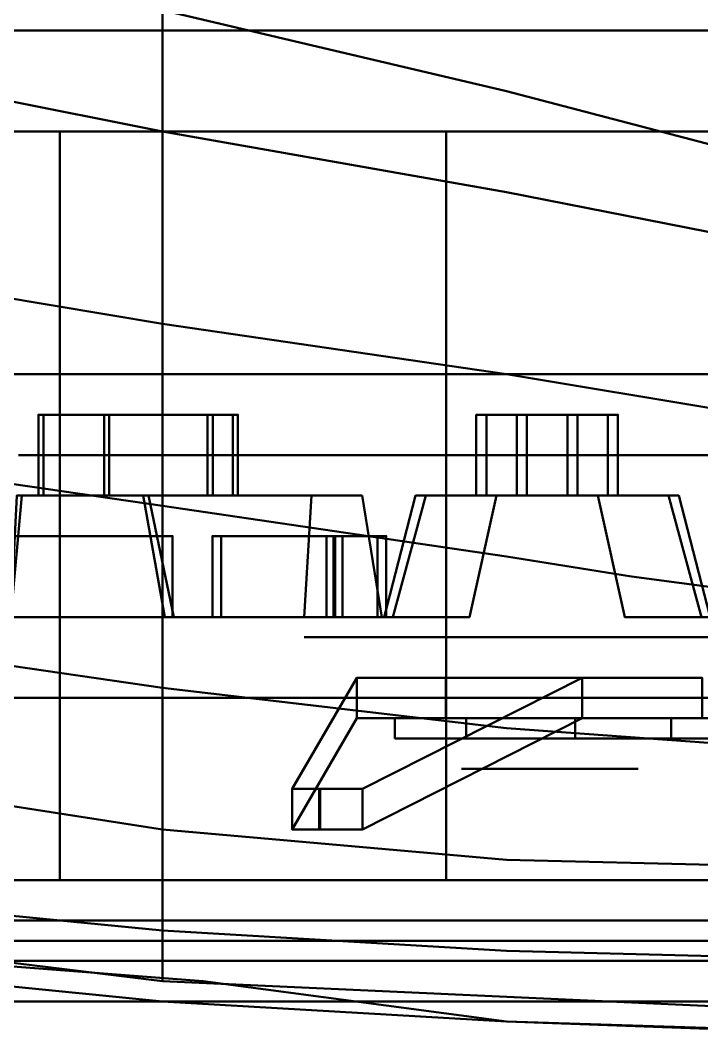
# Model space of a CAD drawing. Header units: inches. Extents: x 297.28 to 301.23, y -10.28 to -8.52.
# Drawn here: x 298.0825 to 298.2964, y -10.2754 to -9.9579 of the extents above; entities that cross this region are included whole.
import ezdxf

# ---------------------------------------------------------------- set-up
doc = ezdxf.new("R2010")
doc.units = ezdxf.units.IN
doc.header["$MEASUREMENT"] = 0
for name, color, linetype, lineweight in [('Ford-chasis', 1, 'CONTINUOUS', 50), ('Ford-gomas', 3, 'CONTINUOUS', 50), ('Ford-Llantas-3D', 4, 'CONTINUOUS', 50), ('Ford-Plastic-Negro-3D', 6, 'CONTINUOUS', 50), ('Ford-Rayos-Llantas-3D', 113, 'CONTINUOUS', 50)]:
    doc.layers.add(name, color=color, linetype=linetype, lineweight=lineweight)

msp = doc.modelspace()

# ---------------------------------------------------------------- linework, layer by layer
at = {"layer": 'Ford-chasis', "linetype": 'ByBlock'}
for points, invisible_edges in [([(298.35579, -9.83728, 0.86328), (298.35579, -9.96428, 0.83153), (298.23514, -9.94206, 0.84423), (298.23514, -9.83093, 0.86645)], 5), ([(298.23514, -9.94206, 0.84423), (298.23514, -9.98016, 0.82518), (298.12719, -9.95476, 0.83016), (298.12719, -9.92301, 0.84603)], 5), ([(298.12719, -9.95476, 0.83016), (297.99906, -9.93253, 0.82474), (297.98402, -9.96428, 0.85589), (298.12719, -9.99286, 0.86375)], 10), ([(298.35579, -10.01191, 0.8093), (298.35579, -9.96428, 0.83153), (298.23514, -9.94206, 0.84423), (298.23514, -9.98016, 0.82518)], 5), ([(298.23514, -9.98016, 0.82518), (298.12719, -9.95476, 0.83016), (298.12719, -9.99286, 0.86375), (298.23514, -10.01191, 0.85847)], 10), ([(297.98402, -9.96428, 0.85589), (298.12719, -9.99286, 0.86375), (298.12719, -10.05318, 0.88422), (297.9756, -10.02778, 0.87848)], 10), ([(298.35579, -10.01191, 0.8093), (298.23514, -9.98016, 0.82518), (298.23514, -10.01191, 0.85847), (298.36403, -10.03731, 0.83735)], 10), ([(298.12719, -9.99286, 0.86375), (298.23514, -10.01191, 0.85847), (298.23514, -10.06906, 0.87915), (298.12719, -10.05318, 0.88422)], 10), ([(298.23514, -10.01191, 0.85847), (298.36403, -10.03731, 0.83735), (298.36822, -10.09128, 0.85267), (298.23514, -10.06906, 0.87915)], 10), ([(298.12719, -10.05318, 0.88422), (297.9756, -10.02778, 0.87848), (297.97303, -10.08811, 0.88533), (298.12719, -10.11033, 0.89079)], 10), ([(298.23514, -10.12621, 0.88538), (298.23514, -10.06906, 0.87915), (298.12719, -10.05318, 0.88422), (298.12719, -10.11033, 0.89079)], 5), ([(298.27436, -10.13256, 0.88173), (298.23514, -10.06906, 0.87915), (298.23514, -10.12621, 0.88538)], 3), ([(298.36822, -10.09128, 0.85267), (298.23514, -10.06906, 0.87915), (298.27436, -10.13256, 0.88173), (298.36946, -10.14526, 0.85752)], 10), ([(298.12719, -10.16748, 0.88422), (297.9756, -10.14526, 0.87848), (297.97303, -10.08811, 0.88533), (298.12719, -10.11033, 0.89079)], 10), ([(298.23514, -10.12621, 0.88538), (298.23514, -10.18018, 0.87915), (298.12719, -10.16748, 0.88422), (298.12719, -10.11033, 0.89079)], 5), ([(298.27436, -10.13256, 0.88173), (298.23514, -10.18018, 0.87915), (298.23514, -10.12621, 0.88538)], 3), ([(298.36822, -10.18971, 0.85267), (298.23514, -10.18018, 0.87915), (298.27436, -10.13256, 0.88173), (298.36946, -10.14526, 0.85752)], 10), ([(297.98402, -10.18971, 0.85589), (298.12719, -10.21193, 0.86375), (298.12719, -10.16748, 0.88422), (297.9756, -10.14526, 0.87848)], 10), ([(298.12719, -10.21193, 0.86375), (298.23514, -10.22146, 0.85847), (298.23514, -10.18018, 0.87915), (298.12719, -10.16748, 0.88422)], 10), ([(298.23514, -10.22146, 0.85847), (298.36403, -10.22463, 0.83735), (298.36822, -10.18971, 0.85267), (298.23514, -10.18018, 0.87915)], 10), ([(298.12719, -10.24368, 0.82381), (297.99906, -10.23098, 0.81521), (297.98402, -10.18971, 0.85589), (298.12719, -10.21193, 0.86375)], 10), ([(298.23514, -10.25003, 0.822), (298.12719, -10.24368, 0.82381), (298.12719, -10.21193, 0.86375), (298.23514, -10.22146, 0.85847)], 10), ([(298.35579, -10.25321, 0.8093), (298.23514, -10.25003, 0.822), (298.23514, -10.22146, 0.85847), (298.36403, -10.22463, 0.83735)], 10), ([(298.12719, -10.26591, 0.73945), (298.03035, -10.25638, 0.73105), (297.99906, -10.23098, 0.81521), (298.12719, -10.24368, 0.82381)], 10), ([(298.23514, -10.25003, 0.822), (298.23514, -10.27226, 0.7458), (298.12719, -10.26591, 0.73945), (298.12719, -10.24368, 0.82381)], 5), ([(298.33674, -10.27543, 0.73945), (298.35579, -10.25321, 0.8093), (298.23514, -10.25003, 0.822), (298.23514, -10.27226, 0.7458)], 5), ([(298.12719, -10.26591, 0.73945), (298.13989, -10.25956, 0.68865), (298.05734, -10.25321, 0.6569), (298.03035, -10.25638, 0.73105)], 5), ([(298.23514, -10.27226, 0.70135), (298.23514, -10.27226, 0.7458), (298.12719, -10.26591, 0.73945), (298.13989, -10.25956, 0.68865)], 5), ([(298.33674, -10.27543, 0.73945), (298.32404, -10.27543, 0.695), (298.23514, -10.27226, 0.70135), (298.23514, -10.27226, 0.7458)], 5)]:
    msp.add_3dface(points, dxfattribs=dict(at, invisible_edges=invisible_edges))
at = {"layer": 'Ford-gomas', "invisible_edges": 5}
for points in [[(298.09499, -9.99286, 0.03595), (298.11197, -9.96111, 0.07005), (298.02259, -9.96111, 0.13756), (297.99443, -9.99286, 0.11189)], [(297.99443, -9.99286, 0.57391), (298.02259, -9.96111, 0.54824), (298.11197, -9.96111, 0.61575), (298.09499, -9.99286, 0.64985)], [(298.11197, -9.96111, 0.07005), (298.14028, -9.96111, 0.1269), (298.06951, -9.96111, 0.18034), (298.02259, -9.96111, 0.13756)], [(298.02259, -9.96111, 0.54824), (298.06951, -9.96111, 0.50546), (298.14028, -9.96111, 0.5589), (298.11197, -9.96111, 0.61575)], [(298.09499, -9.99286, 0.64985), (298.11197, -9.96111, 0.61575), (298.21971, -9.96111, 0.6464), (298.2162, -9.99286, 0.68434)], [(298.2162, -9.99286, 0.00146), (298.21971, -9.96111, 0.0394), (298.11197, -9.96111, 0.07005), (298.09499, -9.99286, 0.03595)], [(298.21971, -9.96111, 0.0394), (298.22557, -9.96111, 0.10263), (298.14028, -9.96111, 0.1269), (298.11197, -9.96111, 0.07005)], [(298.11197, -9.96111, 0.61575), (298.14028, -9.96111, 0.5589), (298.22557, -9.96111, 0.58317), (298.21971, -9.96111, 0.6464)], [(298.2162, -9.99286, 0.68434), (298.21971, -9.96111, 0.6464), (298.33125, -9.96111, 0.63606), (298.34168, -9.99286, 0.67271)], [(298.34168, -9.99286, 0.01309), (298.33125, -9.96111, 0.04974), (298.21971, -9.96111, 0.0394), (298.2162, -9.99286, 0.00146)], [(298.33125, -9.96111, 0.04974), (298.31387, -9.96111, 0.11081), (298.22557, -9.96111, 0.10263), (298.21971, -9.96111, 0.0394)], [(298.21971, -9.96111, 0.6464), (298.22557, -9.96111, 0.58317), (298.31387, -9.96111, 0.57499), (298.33125, -9.96111, 0.63606)], [(298.10065, -10.25321, 0.04732), (298.09499, -10.22781, 0.03595), (297.99443, -10.22781, 0.11189), (298.00382, -10.25321, 0.12045)], [(298.00382, -10.25321, 0.56535), (297.99443, -10.22781, 0.57391), (298.09499, -10.22781, 0.64985), (298.10065, -10.25321, 0.63848)], [(298.10065, -10.25321, 0.63848), (298.09499, -10.22781, 0.64985), (298.2162, -10.22781, 0.68434), (298.21737, -10.25321, 0.67169)], [(298.21737, -10.25321, 0.01411), (298.2162, -10.22781, 0.00146), (298.09499, -10.22781, 0.03595), (298.10065, -10.25321, 0.04732)], [(298.21737, -10.25321, 0.67169), (298.2162, -10.22781, 0.68434), (298.34168, -10.22781, 0.67271), (298.3382, -10.25321, 0.6605)], [(298.3382, -10.25321, 0.02531), (298.34168, -10.22781, 0.01309), (298.2162, -10.22781, 0.00146), (298.21737, -10.25321, 0.01411)], [(298.04059, -10.24051, 0.42319), (298.02875, -10.25321, 0.42777), (298.07421, -10.25321, 0.50119), (298.08359, -10.24051, 0.49263)], [(298.08359, -10.24051, 0.19317), (298.07421, -10.25321, 0.18462), (298.02875, -10.25321, 0.25803), (298.04059, -10.24051, 0.26261)], [(298.08359, -10.24051, 0.49263), (298.07421, -10.25321, 0.50119), (298.14311, -10.25321, 0.55322), (298.14877, -10.24051, 0.54185)], [(298.14877, -10.24051, 0.14395), (298.14311, -10.25321, 0.13258), (298.07421, -10.25321, 0.18462), (298.08359, -10.24051, 0.19317)], [(298.14877, -10.24051, 0.54185), (298.14311, -10.25321, 0.55322), (298.22616, -10.25321, 0.57685), (298.22733, -10.24051, 0.5642)], [(298.22733, -10.24051, 0.1216), (298.22616, -10.25321, 0.10895), (298.14311, -10.25321, 0.13258), (298.14877, -10.24051, 0.14395)], [(298.22733, -10.24051, 0.5642), (298.22616, -10.25321, 0.57685), (298.31213, -10.25321, 0.56888), (298.30866, -10.24051, 0.55667)], [(298.30866, -10.24051, 0.12913), (298.31213, -10.25321, 0.11692), (298.22616, -10.25321, 0.10895), (298.22733, -10.24051, 0.1216)], [(298.11197, -10.26591, 0.07005), (298.10065, -10.25321, 0.04732), (298.00382, -10.25321, 0.12045), (298.02259, -10.26591, 0.13756)], [(298.02259, -10.26591, 0.54824), (298.00382, -10.25321, 0.56535), (298.10065, -10.25321, 0.63848), (298.11197, -10.26591, 0.61575)], [(298.07421, -10.25321, 0.50119), (298.05074, -10.26591, 0.52257), (298.12896, -10.26591, 0.58164), (298.14311, -10.25321, 0.55322)], [(298.14311, -10.25321, 0.13258), (298.12896, -10.26591, 0.10416), (298.05074, -10.26591, 0.16323), (298.07421, -10.25321, 0.18462)], [(298.11197, -10.26591, 0.61575), (298.10065, -10.25321, 0.63848), (298.21737, -10.25321, 0.67169), (298.21971, -10.26591, 0.6464)], [(298.21971, -10.26591, 0.0394), (298.21737, -10.25321, 0.01411), (298.10065, -10.25321, 0.04732), (298.11197, -10.26591, 0.07005)], [(298.14311, -10.25321, 0.55322), (298.12896, -10.26591, 0.58164), (298.22323, -10.26591, 0.60846), (298.22616, -10.25321, 0.57685)], [(298.22616, -10.25321, 0.10895), (298.22323, -10.26591, 0.07734), (298.12896, -10.26591, 0.10416), (298.14311, -10.25321, 0.13258)], [(298.21971, -10.26591, 0.6464), (298.21737, -10.25321, 0.67169), (298.3382, -10.25321, 0.6605), (298.33125, -10.26591, 0.63606)], [(298.33125, -10.26591, 0.04974), (298.3382, -10.25321, 0.02531), (298.21737, -10.25321, 0.01411), (298.21971, -10.26591, 0.0394)], [(298.22616, -10.25321, 0.57685), (298.22323, -10.26591, 0.60846), (298.32082, -10.26591, 0.59942), (298.31213, -10.25321, 0.56888)], [(298.31213, -10.25321, 0.11692), (298.32082, -10.26591, 0.08638), (298.22323, -10.26591, 0.07734), (298.22616, -10.25321, 0.10895)], [(298.12896, -10.26591, 0.10416), (298.11197, -10.26591, 0.07005), (298.02259, -10.26591, 0.13756), (298.05074, -10.26591, 0.16323)], [(298.05074, -10.26591, 0.52257), (298.02259, -10.26591, 0.54824), (298.11197, -10.26591, 0.61575), (298.12896, -10.26591, 0.58164)], [(298.22323, -10.26591, 0.07734), (298.21971, -10.26591, 0.0394), (298.11197, -10.26591, 0.07005), (298.12896, -10.26591, 0.10416)], [(298.12896, -10.26591, 0.58164), (298.11197, -10.26591, 0.61575), (298.21971, -10.26591, 0.6464), (298.22323, -10.26591, 0.60846)], [(298.32082, -10.26591, 0.08638), (298.33125, -10.26591, 0.04974), (298.21971, -10.26591, 0.0394), (298.22323, -10.26591, 0.07734)], [(298.22323, -10.26591, 0.60846), (298.21971, -10.26591, 0.6464), (298.33125, -10.26591, 0.63606), (298.32082, -10.26591, 0.59942)]]:
    msp.add_3dface(points, dxfattribs=at)
at = {"layer": 'Ford-gomas'}
for points in [[(298.09499, -10.22781, 0.03595), (298.09499, -9.99286, 0.03595), (297.99443, -9.99286, 0.11189), (297.99443, -10.22781, 0.11189)], [(297.99443, -10.22781, 0.57391), (297.99443, -9.99286, 0.57391), (298.09499, -9.99286, 0.64985), (298.09499, -10.22781, 0.64985)], [(298.09499, -10.22781, 0.64985), (298.09499, -9.99286, 0.64985), (298.2162, -9.99286, 0.68434), (298.2162, -10.22781, 0.68434)], [(298.2162, -10.22781, 0.00146), (298.2162, -9.99286, 0.00146), (298.09499, -9.99286, 0.03595), (298.09499, -10.22781, 0.03595)], [(298.2162, -10.22781, 0.68434), (298.2162, -9.99286, 0.68434), (298.34168, -9.99286, 0.67271), (298.34168, -10.22781, 0.67271)], [(298.34168, -10.22781, 0.01309), (298.34168, -9.99286, 0.01309), (298.2162, -9.99286, 0.00146), (298.2162, -10.22781, 0.00146)]]:
    msp.add_3dface(points, dxfattribs=at)
at = {"layer": 'Ford-Llantas-3D'}
for points, invisible_edges in [([(298.08204, -10.17066, 0.40713), (298.08204, -10.09446, 0.40713), (298.11644, -10.09446, 0.46268), (298.11644, -10.17066, 0.46268)], 5), ([(298.11644, -10.17066, 0.22312), (298.11644, -10.09446, 0.22312), (298.08204, -10.09446, 0.27867), (298.08204, -10.17066, 0.27867)], 5), ([(298.11644, -10.17066, 0.46268), (298.11644, -10.09446, 0.46268), (298.16858, -10.09446, 0.50206), (298.16858, -10.17066, 0.50206)], 5), ([(298.16858, -10.17066, 0.18374), (298.16858, -10.09446, 0.18374), (298.11644, -10.09446, 0.22312), (298.11644, -10.17066, 0.22312)], 5), ([(298.16858, -10.17066, 0.50206), (298.16858, -10.09446, 0.50206), (298.23143, -10.09446, 0.51994), (298.23143, -10.17066, 0.51994)], 5), ([(298.23143, -10.17066, 0.16586), (298.23143, -10.09446, 0.16586), (298.16858, -10.09446, 0.18374), (298.16858, -10.17066, 0.18374)], 5), ([(298.17164, -10.09446, 0.3429), (298.17164, -10.15161, 0.3429), (298.17678, -10.15161, 0.37043), (298.17678, -10.09446, 0.37043)], 5), ([(298.17678, -10.09446, 0.31537), (298.17678, -10.15161, 0.31537), (298.17164, -10.15161, 0.3429), (298.17164, -10.09446, 0.3429)], 5), ([(298.17678, -10.09446, 0.37043), (298.17678, -10.15161, 0.37043), (298.19152, -10.15161, 0.39424), (298.19152, -10.09446, 0.39424)], 5), ([(298.19152, -10.09446, 0.29156), (298.19152, -10.15161, 0.29156), (298.17678, -10.15161, 0.31537), (298.17678, -10.09446, 0.31537)], 5), ([(298.19152, -10.09446, 0.39424), (298.19152, -10.15161, 0.39424), (298.21387, -10.15161, 0.41111), (298.21387, -10.09446, 0.41111)], 5), ([(298.21387, -10.09446, 0.27469), (298.21387, -10.15161, 0.27469), (298.19152, -10.15161, 0.29156), (298.19152, -10.09446, 0.29156)], 5), ([(298.21387, -10.09446, 0.41111), (298.21387, -10.15161, 0.41111), (298.24081, -10.15161, 0.41878), (298.24081, -10.09446, 0.41878)], 5), ([(298.24081, -10.09446, 0.26703), (298.24081, -10.15161, 0.26703), (298.21387, -10.15161, 0.27469), (298.21387, -10.09446, 0.27469)], 5), ([(298.23143, -10.17066, 0.51994), (298.23143, -10.09446, 0.51994), (298.29649, -10.09446, 0.51391), (298.29649, -10.17066, 0.51391)], 5), ([(298.29649, -10.17066, 0.17189), (298.29649, -10.09446, 0.17189), (298.23143, -10.09446, 0.16586), (298.23143, -10.17066, 0.16586)], 5), ([(298.24081, -10.09446, 0.41878), (298.24081, -10.15161, 0.41878), (298.26869, -10.15161, 0.41619), (298.26869, -10.09446, 0.41619)], 5), ([(298.26869, -10.09446, 0.26961), (298.26869, -10.15161, 0.26961), (298.24081, -10.15161, 0.26703), (298.24081, -10.09446, 0.26703)], 5), ([(298.26869, -10.09446, 0.41619), (298.26869, -10.15161, 0.41619), (298.29376, -10.15161, 0.40371), (298.29376, -10.09446, 0.40371)], 5), ([(298.29376, -10.09446, 0.28209), (298.29376, -10.15161, 0.28209), (298.26869, -10.15161, 0.26961), (298.26869, -10.09446, 0.26961)], 5), ([(298.29376, -10.09446, 0.40371), (298.29376, -10.15161, 0.40371), (298.31262, -10.15161, 0.38301), (298.31262, -10.09446, 0.38301)], 5), ([(298.31262, -10.09446, 0.30279), (298.31262, -10.15161, 0.30279), (298.29376, -10.15161, 0.28209), (298.29376, -10.09446, 0.28209)], 5), ([(298.24784, -10.15161, 0.3429), (298.17164, -10.15161, 0.3429), (298.17678, -10.15161, 0.37043), (298.24784, -10.15161, 0.3429)], 5), ([(298.24784, -10.15161, 0.3429), (298.17678, -10.15161, 0.31537), (298.17164, -10.15161, 0.3429), (298.24784, -10.15161, 0.3429)], 5), ([(298.24784, -10.15161, 0.3429), (298.17678, -10.15161, 0.37043), (298.19152, -10.15161, 0.39424), (298.24784, -10.15161, 0.3429)], 5), ([(298.24784, -10.15161, 0.3429), (298.19152, -10.15161, 0.29156), (298.17678, -10.15161, 0.31537), (298.24784, -10.15161, 0.3429)], 5), ([(298.24784, -10.15161, 0.3429), (298.19152, -10.15161, 0.39424), (298.21387, -10.15161, 0.41111), (298.24784, -10.15161, 0.3429)], 5), ([(298.24784, -10.15161, 0.3429), (298.21387, -10.15161, 0.27469), (298.19152, -10.15161, 0.29156), (298.24784, -10.15161, 0.3429)], 5), ([(298.24784, -10.15161, 0.3429), (298.21387, -10.15161, 0.41111), (298.24081, -10.15161, 0.41878), (298.24784, -10.15161, 0.3429)], 5), ([(298.24784, -10.15161, 0.3429), (298.24081, -10.15161, 0.26703), (298.21387, -10.15161, 0.27469), (298.24784, -10.15161, 0.3429)], 5), ([(298.24784, -10.15161, 0.3429), (298.24081, -10.15161, 0.41878), (298.26869, -10.15161, 0.41619), (298.24784, -10.15161, 0.3429)], 5), ([(298.24784, -10.15161, 0.3429), (298.26869, -10.15161, 0.26961), (298.24081, -10.15161, 0.26703), (298.24784, -10.15161, 0.3429)], 5), ([(298.24784, -10.15161, 0.3429), (298.32274, -10.15161, 0.3569), (298.32274, -10.15161, 0.3289), (298.24784, -10.15161, 0.3429)], 5), ([(298.24784, -10.15161, 0.3429), (298.26869, -10.15161, 0.41619), (298.29376, -10.15161, 0.40371), (298.24784, -10.15161, 0.3429)], 5), ([(298.24784, -10.15161, 0.3429), (298.29376, -10.15161, 0.40371), (298.31262, -10.15161, 0.38301), (298.24784, -10.15161, 0.3429)], 5), ([(298.24784, -10.15161, 0.3429), (298.31262, -10.15161, 0.38301), (298.32274, -10.15161, 0.3569), (298.24784, -10.15161, 0.3429)], 5), ([(298.24784, -10.15161, 0.3429), (298.32274, -10.15161, 0.3289), (298.31262, -10.15161, 0.30279), (298.24784, -10.15161, 0.3429)], 5), ([(298.24784, -10.15161, 0.3429), (298.31262, -10.15161, 0.30279), (298.29376, -10.15161, 0.28209), (298.24784, -10.15161, 0.3429)], 5), ([(298.24784, -10.15161, 0.3429), (298.29376, -10.15161, 0.28209), (298.26869, -10.15161, 0.26961), (298.24784, -10.15161, 0.3429)], 5), ([(298.05836, -10.24051, 0.4163), (298.06428, -10.17066, 0.41401), (298.10236, -10.17066, 0.47552), (298.09767, -10.24051, 0.4798)], 5), ([(298.09767, -10.24051, 0.20601), (298.10236, -10.17066, 0.21028), (298.06428, -10.17066, 0.27179), (298.05836, -10.24051, 0.2695)], 5), ([(298.06428, -10.17066, 0.41401), (298.08204, -10.17066, 0.40713), (298.11644, -10.17066, 0.46268), (298.10236, -10.17066, 0.47552)], 5), ([(298.10236, -10.17066, 0.21028), (298.11644, -10.17066, 0.22312), (298.08204, -10.17066, 0.27867), (298.06428, -10.17066, 0.27179)], 5), ([(298.09767, -10.24051, 0.4798), (298.10236, -10.17066, 0.47552), (298.16009, -10.17066, 0.51911), (298.15726, -10.24051, 0.5248)], 5), ([(298.15726, -10.24051, 0.161), (298.16009, -10.17066, 0.16669), (298.10236, -10.17066, 0.21028), (298.09767, -10.24051, 0.20601)], 5), ([(298.10236, -10.17066, 0.47552), (298.11644, -10.17066, 0.46268), (298.16858, -10.17066, 0.50206), (298.16009, -10.17066, 0.51911)], 5), ([(298.16009, -10.17066, 0.16669), (298.16858, -10.17066, 0.18374), (298.11644, -10.17066, 0.22312), (298.10236, -10.17066, 0.21028)], 5), ([(298.15726, -10.24051, 0.5248), (298.16009, -10.17066, 0.51911), (298.22967, -10.17066, 0.53891), (298.22909, -10.24051, 0.54523)], 5), ([(298.22909, -10.24051, 0.14057), (298.22967, -10.17066, 0.14689), (298.16009, -10.17066, 0.16669), (298.15726, -10.24051, 0.161)], 5), ([(298.16009, -10.17066, 0.51911), (298.16858, -10.17066, 0.50206), (298.23143, -10.17066, 0.51994), (298.22967, -10.17066, 0.53891)], 5), ([(298.22967, -10.17066, 0.14689), (298.23143, -10.17066, 0.16586), (298.16858, -10.17066, 0.18374), (298.16009, -10.17066, 0.16669)], 5), ([(298.22909, -10.24051, 0.54523), (298.22967, -10.17066, 0.53891), (298.30171, -10.17066, 0.53224), (298.30344, -10.24051, 0.53834)], 5), ([(298.30344, -10.24051, 0.14746), (298.30171, -10.17066, 0.15356), (298.22967, -10.17066, 0.14689), (298.22909, -10.24051, 0.14057)], 5), ([(298.22967, -10.17066, 0.53891), (298.23143, -10.17066, 0.51994), (298.29649, -10.17066, 0.51391), (298.30171, -10.17066, 0.53224)], 5), ([(298.30171, -10.17066, 0.15356), (298.29649, -10.17066, 0.17189), (298.23143, -10.17066, 0.16586), (298.22967, -10.17066, 0.14689)], 5), ([(298.21609, -10.17701, 0.39789), (298.17666, -10.21193, 0.46662), (298.16783, -10.21193, 0.45592), (298.18817, -10.17701, 0.36462)], 1), ([(298.21609, -10.17701, 0.28791), (298.17628, -10.21193, 0.2194), (298.16783, -10.21193, 0.22988), (298.18817, -10.17701, 0.32118)], 1), ([(298.21609, -10.17701, 0.28791), (298.17628, -10.21193, 0.2194), (298.18996, -10.21193, 0.21711), (298.25886, -10.17701, 0.28036)], 1), ([(298.21609, -10.17701, 0.39789), (298.17666, -10.21193, 0.46662), (298.18996, -10.21193, 0.46869), (298.25886, -10.17701, 0.40544)], 1), ([(298.2001, -10.17701, 0.36027), (298.18817, -10.17701, 0.36462), (298.21609, -10.17701, 0.39789), (298.22244, -10.17701, 0.38689)], 5), ([(298.22244, -10.17701, 0.29891), (298.21609, -10.17701, 0.28791), (298.18817, -10.17701, 0.32118), (298.2001, -10.17701, 0.32553)], 5), ([(298.2001, -10.17701, 0.32553), (298.18817, -10.17701, 0.32118), (298.18817, -10.17701, 0.36462), (298.2001, -10.17701, 0.36027)], 5), ([(298.22244, -10.17701, 0.38689), (298.21609, -10.17701, 0.39789), (298.25886, -10.17701, 0.40544), (298.25666, -10.17701, 0.39293)], 5), ([(298.25666, -10.17701, 0.29287), (298.25886, -10.17701, 0.28036), (298.21609, -10.17701, 0.28791), (298.22244, -10.17701, 0.29891)], 5), ([(298.25666, -10.17701, 0.39293), (298.25886, -10.17701, 0.40544), (298.29648, -10.17701, 0.38372), (298.28675, -10.17701, 0.37555)], 5), ([(298.28675, -10.17701, 0.31025), (298.29648, -10.17701, 0.30208), (298.25886, -10.17701, 0.28036), (298.25666, -10.17701, 0.29287)], 5), ([(298.28675, -10.17701, 0.37555), (298.29648, -10.17701, 0.38372), (298.31134, -10.17701, 0.3429), (298.29864, -10.17701, 0.3429)], 5), ([(298.29864, -10.17701, 0.3429), (298.31134, -10.17701, 0.3429), (298.29648, -10.17701, 0.30208), (298.28675, -10.17701, 0.31025)], 5), ([(298.22098, -10.19288, 0.33313), (298.2001, -10.18336, 0.32553), (298.2001, -10.18336, 0.36027), (298.22098, -10.19288, 0.35267)], 5), ([(298.22098, -10.19288, 0.35267), (298.2001, -10.18336, 0.36027), (298.22244, -10.18336, 0.38689), (298.23355, -10.19288, 0.36765)], 5), ([(298.23355, -10.19288, 0.31815), (298.22244, -10.18336, 0.29891), (298.2001, -10.18336, 0.32553), (298.22098, -10.19288, 0.33313)], 5), ([(298.23355, -10.19288, 0.36765), (298.22244, -10.18336, 0.38689), (298.25666, -10.18336, 0.39293), (298.2528, -10.19288, 0.37104)], 5), ([(298.2528, -10.19288, 0.31476), (298.25666, -10.18336, 0.29287), (298.22244, -10.18336, 0.29891), (298.23355, -10.19288, 0.31815)], 5), ([(298.2528, -10.19288, 0.37104), (298.25666, -10.18336, 0.39293), (298.28675, -10.18336, 0.37555), (298.26973, -10.19288, 0.36127)], 5), ([(298.26973, -10.19288, 0.32453), (298.28675, -10.18336, 0.31025), (298.25666, -10.18336, 0.29287), (298.2528, -10.19288, 0.31476)], 5), ([(298.26973, -10.19288, 0.36127), (298.28675, -10.18336, 0.37555), (298.29864, -10.18336, 0.3429), (298.27641, -10.19288, 0.3429)], 5), ([(298.27641, -10.19288, 0.3429), (298.29864, -10.18336, 0.3429), (298.28675, -10.18336, 0.31025), (298.26973, -10.19288, 0.32453)], 5), ([(298.24784, -10.19288, 0.3429), (298.22098, -10.19288, 0.35267), (298.23355, -10.19288, 0.36765), (298.24784, -10.19288, 0.3429)], 5), ([(298.24784, -10.19288, 0.3429), (298.22098, -10.19288, 0.33313), (298.22098, -10.19288, 0.35267), (298.24784, -10.19288, 0.3429)], 5), ([(298.24784, -10.19288, 0.3429), (298.23355, -10.19288, 0.31815), (298.22098, -10.19288, 0.33313), (298.24784, -10.19288, 0.3429)], 5), ([(298.24784, -10.19288, 0.3429), (298.23355, -10.19288, 0.36765), (298.2528, -10.19288, 0.37104), (298.24784, -10.19288, 0.3429)], 5), ([(298.24784, -10.19288, 0.3429), (298.2528, -10.19288, 0.31476), (298.23355, -10.19288, 0.31815), (298.24784, -10.19288, 0.3429)], 5), ([(298.24784, -10.19288, 0.3429), (298.26973, -10.19288, 0.36127), (298.27641, -10.19288, 0.3429), (298.24784, -10.19288, 0.3429)], 5), ([(298.24784, -10.19288, 0.3429), (298.2528, -10.19288, 0.37104), (298.26973, -10.19288, 0.36127), (298.24784, -10.19288, 0.3429)], 5), ([(298.24784, -10.19288, 0.3429), (298.26973, -10.19288, 0.32453), (298.2528, -10.19288, 0.31476), (298.24784, -10.19288, 0.3429)], 5), ([(298.24784, -10.19288, 0.3429), (298.27641, -10.19288, 0.3429), (298.26973, -10.19288, 0.32453), (298.24784, -10.19288, 0.3429)], 5), ([(298.04059, -10.24686, 0.42319), (298.05836, -10.24051, 0.4163), (298.09767, -10.24051, 0.4798), (298.08359, -10.24686, 0.49263)], 5), ([(298.08359, -10.24686, 0.19317), (298.09767, -10.24051, 0.20601), (298.05836, -10.24051, 0.2695), (298.04059, -10.24686, 0.26261)], 5), ([(298.08359, -10.24686, 0.49263), (298.09767, -10.24051, 0.4798), (298.15726, -10.24051, 0.5248), (298.14877, -10.24686, 0.54185)], 5), ([(298.14877, -10.24686, 0.14395), (298.15726, -10.24051, 0.161), (298.09767, -10.24051, 0.20601), (298.08359, -10.24686, 0.19317)], 5), ([(298.14877, -10.24686, 0.54185), (298.15726, -10.24051, 0.5248), (298.22909, -10.24051, 0.54523), (298.22733, -10.24686, 0.5642)], 5), ([(298.22733, -10.24686, 0.1216), (298.22909, -10.24051, 0.14057), (298.15726, -10.24051, 0.161), (298.14877, -10.24686, 0.14395)], 5), ([(298.22733, -10.24686, 0.5642), (298.22909, -10.24051, 0.54523), (298.30344, -10.24051, 0.53834), (298.30866, -10.24686, 0.55667)], 5), ([(298.30866, -10.24686, 0.12913), (298.30344, -10.24051, 0.14746), (298.22909, -10.24051, 0.14057), (298.22733, -10.24686, 0.1216)], 5)]:
    msp.add_3dface(points, dxfattribs=dict(at, invisible_edges=invisible_edges))
for points in [[(298.07956, -10.14526, 0.381), (298.08147, -10.10716, 0.39129), (298.17391, -10.10716, 0.36725), (298.17164, -10.14526, 0.35878)], [(298.17391, -10.10716, 0.31855), (298.08306, -10.10716, 0.29176), (298.07956, -10.14526, 0.30163), (298.17164, -10.14526, 0.32703)], [(298.18978, -10.10716, 0.39475), (298.12116, -10.10716, 0.46003), (298.12795, -10.14526, 0.46799), (298.19599, -10.14526, 0.40095)], [(298.1307, -10.14526, 0.21622), (298.12274, -10.10716, 0.22302), (298.18978, -10.10716, 0.29105), (298.19599, -10.14526, 0.28485)], [(298.19669, -10.14526, 0.50768), (298.20656, -10.10716, 0.51118), (298.23196, -10.10716, 0.4191), (298.22348, -10.14526, 0.41683)], [(298.23196, -10.10716, 0.2667), (298.20974, -10.10716, 0.17463), (298.19944, -10.14526, 0.17653), (298.22348, -10.14526, 0.26897)], [(298.26371, -10.10716, 0.4191), (298.28594, -10.10716, 0.51118), (298.29623, -10.14526, 0.50927), (298.27219, -10.14526, 0.41683)], [(298.29898, -10.14526, 0.17812), (298.28911, -10.10716, 0.17463), (298.26371, -10.10716, 0.2667), (298.27219, -10.14526, 0.26897)], [(298.18817, -10.17701, 0.32118), (298.18817, -10.16431, 0.32118), (298.16783, -10.19923, 0.22988), (298.16783, -10.21193, 0.22988)], [(298.16783, -10.19923, 0.45592), (298.16783, -10.21193, 0.45592), (298.18817, -10.17701, 0.36462), (298.18817, -10.16431, 0.36462)], [(298.18817, -10.17701, 0.36462), (298.18817, -10.16431, 0.36462), (298.21609, -10.16431, 0.39789), (298.21609, -10.17701, 0.39789)], [(298.21609, -10.17701, 0.28791), (298.21609, -10.16431, 0.28791), (298.18817, -10.16431, 0.32118), (298.18817, -10.17701, 0.32118)], [(298.18817, -10.17701, 0.32118), (298.18817, -10.16431, 0.32118), (298.18817, -10.16431, 0.36462), (298.18817, -10.17701, 0.36462)], [(298.25886, -10.17701, 0.40544), (298.25886, -10.16431, 0.40544), (298.18996, -10.19923, 0.46869), (298.18996, -10.21193, 0.46869)], [(298.18996, -10.19923, 0.21711), (298.18996, -10.21193, 0.21711), (298.25886, -10.17701, 0.28036), (298.25886, -10.16431, 0.28036)], [(298.21609, -10.17701, 0.39789), (298.21609, -10.16431, 0.39789), (298.25886, -10.16431, 0.40544), (298.25886, -10.17701, 0.40544)], [(298.25886, -10.17701, 0.28036), (298.25886, -10.16431, 0.28036), (298.21609, -10.16431, 0.28791), (298.21609, -10.17701, 0.28791)], [(298.25886, -10.17701, 0.40544), (298.25886, -10.16431, 0.40544), (298.29648, -10.16431, 0.38372), (298.29648, -10.17701, 0.38372)], [(298.29648, -10.17701, 0.30208), (298.29648, -10.16431, 0.30208), (298.25886, -10.16431, 0.28036), (298.25886, -10.17701, 0.28036)], [(298.2001, -10.18336, 0.32553), (298.2001, -10.17701, 0.32553), (298.2001, -10.17701, 0.36027), (298.2001, -10.18336, 0.36027)], [(298.2001, -10.18336, 0.36027), (298.2001, -10.17701, 0.36027), (298.22244, -10.17701, 0.38689), (298.22244, -10.18336, 0.38689)], [(298.22244, -10.18336, 0.29891), (298.22244, -10.17701, 0.29891), (298.2001, -10.17701, 0.32553), (298.2001, -10.18336, 0.32553)], [(298.22244, -10.18336, 0.38689), (298.22244, -10.17701, 0.38689), (298.25666, -10.17701, 0.39293), (298.25666, -10.18336, 0.39293)], [(298.25666, -10.18336, 0.29287), (298.25666, -10.17701, 0.29287), (298.22244, -10.17701, 0.29891), (298.22244, -10.18336, 0.29891)], [(298.25666, -10.18336, 0.39293), (298.25666, -10.17701, 0.39293), (298.28675, -10.17701, 0.37555), (298.28675, -10.18336, 0.37555)], [(298.28675, -10.18336, 0.31025), (298.28675, -10.17701, 0.31025), (298.25666, -10.17701, 0.29287), (298.25666, -10.18336, 0.29287)], [(298.28675, -10.18336, 0.37555), (298.28675, -10.17701, 0.37555), (298.29864, -10.17701, 0.3429), (298.29864, -10.18336, 0.3429)], [(298.29864, -10.18336, 0.3429), (298.29864, -10.17701, 0.3429), (298.28675, -10.17701, 0.31025), (298.28675, -10.18336, 0.31025)], [(298.17666, -10.21193, 0.46662), (298.17666, -10.19923, 0.46662), (298.16783, -10.19923, 0.45592), (298.16783, -10.21193, 0.45592)], [(298.16783, -10.19923, 0.22988), (298.16783, -10.21193, 0.22988), (298.17628, -10.21193, 0.2194), (298.17628, -10.19923, 0.2194)], [(298.17628, -10.21193, 0.2194), (298.17628, -10.19923, 0.2194), (298.18996, -10.19923, 0.21711), (298.18996, -10.21193, 0.21711)], [(298.18996, -10.19923, 0.46869), (298.18996, -10.21193, 0.46869), (298.17666, -10.21193, 0.46662), (298.17666, -10.19923, 0.46662)]]:
    msp.add_3dface(points, dxfattribs=at)
at = {"layer": 'Ford-Plastic-Negro-3D'}
msp.add_3dface([(298.12719, -9.78966, 0.73945), (298.12719, -10.25956, 0.73945), (298.03652, -10.24845, 0.70306), (298.03652, -9.79125, 0.70306)], dxfattribs=at)
at = {"layer": 'Ford-Plastic-Negro-3D', "invisible_edges": 5}
for points in [[(298.33674, -10.26908, 0.73945), (298.33674, -9.78966, 0.73945), (298.12719, -9.78966, 0.73945), (298.12719, -10.25956, 0.73945)], [(298.07004, -10.06906, 0.3429), (298.24784, -10.06906, 0.3429), (298.24784, -10.06906, 0.3429), (298.08541, -10.06906, 0.41522)], [(298.08541, -10.06906, 0.27058), (298.24784, -10.06906, 0.3429), (298.24784, -10.06906, 0.3429), (298.07004, -10.06906, 0.3429)], [(298.08541, -10.06906, 0.41522), (298.24784, -10.06906, 0.3429), (298.24784, -10.06906, 0.3429), (298.12886, -10.06906, 0.47503)], [(298.12886, -10.06906, 0.21077), (298.24784, -10.06906, 0.3429), (298.24784, -10.06906, 0.3429), (298.08541, -10.06906, 0.27058)], [(298.12886, -10.06906, 0.47503), (298.24784, -10.06906, 0.3429), (298.24784, -10.06906, 0.3429), (298.19289, -10.06906, 0.512)], [(298.19289, -10.06906, 0.1738), (298.24784, -10.06906, 0.3429), (298.24784, -10.06906, 0.3429), (298.12886, -10.06906, 0.21077)], [(298.19289, -10.06906, 0.512), (298.24784, -10.06906, 0.3429), (298.24784, -10.06906, 0.3429), (298.26642, -10.06906, 0.51973)], [(298.26642, -10.06906, 0.16607), (298.24784, -10.06906, 0.3429), (298.24784, -10.06906, 0.3429), (298.19289, -10.06906, 0.1738)], [(298.42175, -10.06906, 0.30593), (298.24784, -10.06906, 0.3429), (298.24784, -10.06906, 0.3429), (298.39168, -10.06906, 0.23839)], [(298.42175, -10.06906, 0.37987), (298.24784, -10.06906, 0.3429), (298.24784, -10.06906, 0.3429), (298.42175, -10.06906, 0.30593)], [(298.26642, -10.06906, 0.51973), (298.24784, -10.06906, 0.3429), (298.24784, -10.06906, 0.3429), (298.33674, -10.06906, 0.49688)], [(298.33674, -10.06906, 0.49688), (298.24784, -10.06906, 0.3429), (298.24784, -10.06906, 0.3429), (298.39168, -10.06906, 0.44741)], [(298.39168, -10.06906, 0.44741), (298.24784, -10.06906, 0.3429), (298.24784, -10.06906, 0.3429), (298.42175, -10.06906, 0.37987)], [(298.39168, -10.06906, 0.23839), (298.24784, -10.06906, 0.3429), (298.24784, -10.06906, 0.3429), (298.33674, -10.06906, 0.18892)], [(298.33674, -10.06906, 0.18892), (298.24784, -10.06906, 0.3429), (298.24784, -10.06906, 0.3429), (298.26642, -10.06906, 0.16607)]]:
    msp.add_3dface(points, dxfattribs=at)
at = {"layer": 'Ford-Rayos-Llantas-3D'}
for points in [[(298.08824, -10.10716, 0.40938), (298.08824, -10.08176, 0.40938), (298.14134, -10.08176, 0.39339), (298.14134, -10.10716, 0.39339)], [(298.14292, -10.10716, 0.28966), (298.14292, -10.08176, 0.28966), (298.08983, -10.08176, 0.27367), (298.08983, -10.10716, 0.27367)], [(298.14927, -10.10716, 0.40714), (298.14927, -10.08176, 0.40714), (298.10888, -10.08176, 0.44512), (298.10888, -10.10716, 0.44512)], [(298.11047, -10.10716, 0.23793), (298.11047, -10.08176, 0.23793), (298.15086, -10.08176, 0.27591), (298.15086, -10.10716, 0.27591)], [(298.14134, -10.08176, 0.39339), (298.14134, -10.10716, 0.39339), (298.14927, -10.10716, 0.40714), (298.14927, -10.08176, 0.40714)], [(298.15086, -10.08176, 0.27591), (298.15086, -10.10716, 0.27591), (298.14292, -10.10716, 0.28966), (298.14292, -10.08176, 0.28966)], [(298.22561, -10.10716, 0.51435), (298.22561, -10.08176, 0.51435), (298.23831, -10.08176, 0.46038), (298.23831, -10.10716, 0.46038)], [(298.24149, -10.10716, 0.22543), (298.24149, -10.08176, 0.22543), (298.22879, -10.08176, 0.17145), (298.22879, -10.10716, 0.17145)], [(298.23831, -10.08176, 0.46038), (298.23831, -10.10716, 0.46038), (298.25419, -10.10716, 0.46038), (298.25419, -10.08176, 0.46038)], [(298.25736, -10.08176, 0.22543), (298.25736, -10.10716, 0.22543), (298.24149, -10.10716, 0.22543), (298.24149, -10.08176, 0.22543)], [(298.25419, -10.10716, 0.46038), (298.25419, -10.08176, 0.46038), (298.26689, -10.08176, 0.51435), (298.26689, -10.10716, 0.51435)], [(298.27006, -10.10716, 0.17145), (298.27006, -10.08176, 0.17145), (298.25736, -10.08176, 0.22543), (298.25736, -10.10716, 0.22543)], [(298.07639, -10.14526, 0.36195), (298.07639, -10.11986, 0.36195), (298.13036, -10.11986, 0.34925), (298.13036, -10.14526, 0.34925)], [(298.13036, -10.14526, 0.33338), (298.13036, -10.11986, 0.33338), (298.07639, -10.11986, 0.32068), (298.07639, -10.14526, 0.32068)], [(298.18085, -10.14526, 0.43987), (298.18085, -10.11986, 0.43987), (298.14286, -10.11986, 0.48027), (298.14286, -10.14526, 0.48027)], [(298.14561, -10.14526, 0.20395), (298.14561, -10.11986, 0.20395), (298.1836, -10.11986, 0.24434), (298.1836, -10.14526, 0.24434)], [(298.17861, -10.14526, 0.50091), (298.17861, -10.11986, 0.50091), (298.1946, -10.11986, 0.44781), (298.1946, -10.14526, 0.44781)], [(298.19735, -10.14526, 0.2364), (298.19735, -10.11986, 0.2364), (298.18136, -10.11986, 0.18331), (298.18136, -10.14526, 0.18331)]]:
    msp.add_3dface(points, dxfattribs=at)
for points, invisible_edges in [([(298.17391, -10.10716, 0.36725), (298.14134, -10.10716, 0.39339), (298.08824, -10.10716, 0.40938), (298.08147, -10.10716, 0.39129)], 1), ([(298.08306, -10.10716, 0.29176), (298.08983, -10.10716, 0.27367), (298.14292, -10.10716, 0.28966), (298.17391, -10.10716, 0.31855)], 4), ([(298.12116, -10.10716, 0.46003), (298.10888, -10.10716, 0.44512), (298.14927, -10.10716, 0.40714), (298.18978, -10.10716, 0.39475)], 4), ([(298.18978, -10.10716, 0.29105), (298.15086, -10.10716, 0.27591), (298.11047, -10.10716, 0.23793), (298.12274, -10.10716, 0.22302)], 1), ([(298.14927, -10.10716, 0.40714), (298.18978, -10.10716, 0.39475), (298.17391, -10.10716, 0.36725), (298.14134, -10.10716, 0.39339)], 5), ([(298.14292, -10.10716, 0.28966), (298.17391, -10.10716, 0.31855), (298.18978, -10.10716, 0.29105), (298.15086, -10.10716, 0.27591)], 5), ([(298.23196, -10.10716, 0.4191), (298.23831, -10.10716, 0.46038), (298.22561, -10.10716, 0.51435), (298.20656, -10.10716, 0.51118)], 1), ([(298.20974, -10.10716, 0.17463), (298.22879, -10.10716, 0.17145), (298.24149, -10.10716, 0.22543), (298.23196, -10.10716, 0.2667)], 4), ([(298.25419, -10.10716, 0.46038), (298.26371, -10.10716, 0.4191), (298.23196, -10.10716, 0.4191), (298.23831, -10.10716, 0.46038)], 5), ([(298.24149, -10.10716, 0.22543), (298.23196, -10.10716, 0.2667), (298.26371, -10.10716, 0.2667), (298.25736, -10.10716, 0.22543)], 5), ([(298.28594, -10.10716, 0.51118), (298.26689, -10.10716, 0.51435), (298.25419, -10.10716, 0.46038), (298.26371, -10.10716, 0.4191)], 4), ([(298.26371, -10.10716, 0.2667), (298.25736, -10.10716, 0.22543), (298.27006, -10.10716, 0.17145), (298.28911, -10.10716, 0.17463)], 1), ([(298.07956, -10.14526, 0.381), (298.07639, -10.14526, 0.36195), (298.13036, -10.14526, 0.34925), (298.17164, -10.14526, 0.35878)], 4), ([(298.17164, -10.14526, 0.32703), (298.13036, -10.14526, 0.33338), (298.07639, -10.14526, 0.32068), (298.07956, -10.14526, 0.30163)], 1), ([(298.19599, -10.14526, 0.40095), (298.18085, -10.14526, 0.43987), (298.14286, -10.14526, 0.48027), (298.12795, -10.14526, 0.46799)], 1), ([(298.13036, -10.14526, 0.34925), (298.17164, -10.14526, 0.35878), (298.17164, -10.14526, 0.32703), (298.13036, -10.14526, 0.33338)], 5), ([(298.1307, -10.14526, 0.21622), (298.14561, -10.14526, 0.20395), (298.1836, -10.14526, 0.24434), (298.19599, -10.14526, 0.28485)], 4), ([(298.19669, -10.14526, 0.50768), (298.17861, -10.14526, 0.50091), (298.1946, -10.14526, 0.44781), (298.22348, -10.14526, 0.41683)], 4), ([(298.1946, -10.14526, 0.44781), (298.22348, -10.14526, 0.41683), (298.19599, -10.14526, 0.40095), (298.18085, -10.14526, 0.43987)], 5), ([(298.22348, -10.14526, 0.26897), (298.19735, -10.14526, 0.2364), (298.18136, -10.14526, 0.18331), (298.19944, -10.14526, 0.17653)], 1), ([(298.1836, -10.14526, 0.24434), (298.19599, -10.14526, 0.28485), (298.22348, -10.14526, 0.26897), (298.19735, -10.14526, 0.2364)], 5), ([(298.30107, -10.14526, 0.23799), (298.27219, -10.14526, 0.26897), (298.29968, -10.14526, 0.28485), (298.31482, -10.14526, 0.24593)], 5), ([(298.27219, -10.14526, 0.41683), (298.29832, -10.14526, 0.4494), (298.31431, -10.14526, 0.50249), (298.29623, -10.14526, 0.50927)], 1), ([(298.31207, -10.14526, 0.44146), (298.29968, -10.14526, 0.40095), (298.27219, -10.14526, 0.41683), (298.29832, -10.14526, 0.4494)], 5), ([(298.29898, -10.14526, 0.17812), (298.31706, -10.14526, 0.1849), (298.30107, -10.14526, 0.23799), (298.27219, -10.14526, 0.26897)], 4)]:
    msp.add_3dface(points, dxfattribs=dict(at, invisible_edges=invisible_edges))

doc.saveas('drawing.dxf')
